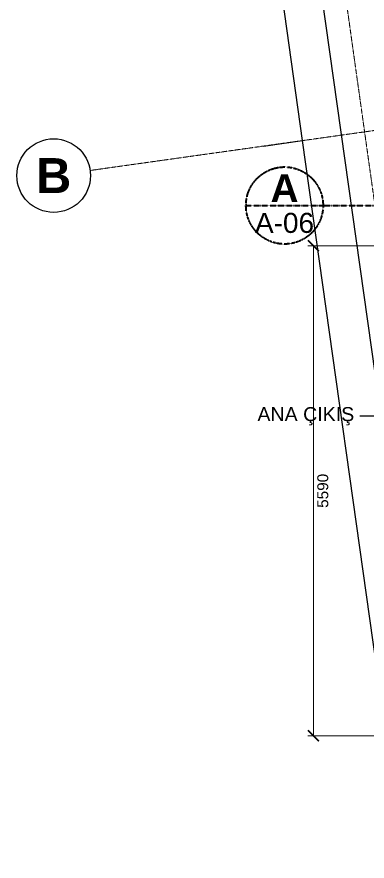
# Model space of a CAD drawing. Header units: millimetres. Extents: x -4681 to 15681, y -5011 to 17012.
# Drawn here: x -4196 to -197, y -180 to 9452 of the extents above; entities that cross this region are included whole.
import ezdxf
from ezdxf.enums import TextEntityAlignment as Align

# ---------------------------------------------------------------- set-up
doc = ezdxf.new("R2010")
doc.units = ezdxf.units.MM
doc.linetypes.add('DASHDOT', pattern=[3.556, 2.54, -0.508, 0, -0.508])
for name, color, linetype, lineweight in [('A-KESIT-HAT', 1, 'DASHDOT', 35), ('A-YANGIN-KACIS', 3, 'Continuous', 50), ('G-AKS-BALON', 8, 'Continuous', 25), ('G-AKS-HAT', 8, 'DASHDOT', 18), ('G-OLCU', 7, 'Continuous', 13), ('G-OLCU-ZINCIR', 7, 'Continuous', 13)]:
    doc.layers.add(name, color=color, linetype=linetype, lineweight=lineweight)
doc.styles.add('GYM', font='arial.ttf')
doc.styles.add('GYM-B', font='arialbd.ttf')
doc.styles.add('OpenSansCondensed-Light', font='OpenSansCondensed-Light.ttf')
doc.dimstyles.new('EZDXF', dxfattribs={"dimtxt": 0.25, "dimasz": 0.175, "dimexe": 0.375, "dimexo": 0.125, "dimgap": 0.1, "dimtad": 1, "dimlfac": 100, "dimzin": 12, "dimdsep": 46, "dimtxsty": 'OpenSansCondensed-Light', "dimblk": 'ARCHTICK', "dimcen": 2.5, "dimazin": 3, "dimtfac": 0.5, "dimtmove": 2, "dimatfit": 3})
doc.dimstyles.new('GYM-50', dxfattribs={"dimscale": 50, "dimtxt": 2.5, "dimasz": 2.5, "dimexe": 1.25, "dimexo": 1.5, "dimgap": 0.9, "dimtad": 1, "dimdec": 0, "dimtxsty": 'GYM', "dimblk": 'ARCHTICK', "dimcen": 2.5, "dimclrd": 7, "dimclre": 7, "dimclrt": 7, "dimazin": 3, "dimtfac": 1, "dimtmove": 0, "dimatfit": 3, "dimlwd": 18, "dimlwe": 13})

# ---------------------------------------------------------------- blocks, each defined once
blk = doc.blocks.new('_ARCHTICK')
at = {"color": 0, "linetype": 'BYBLOCK', "const_width": 0.15}
blk.add_lwpolyline([(-0.5, -0.5), (0.5, 0.5)], dxfattribs=at)

msp = doc.modelspace()

# ---------------------------------------------------------------- linework, layer by layer
at = {"layer": 'A-KESIT-HAT'}
for p, q in [((-1580, 7300), (-700, 7300)), ((-700, 7300), (600, 7300))]:
    msp.add_line(p, q, dxfattribs=at)
msp.add_circle((-1140, 7300), 440, dxfattribs=at)
at = {"layer": 'G-AKS-BALON'}
msp.add_circle((-3775.67612, 7641.36596), 420, dxfattribs=at)
at = {"layer": 'G-AKS-HAT'}
for p, q in [((1504.91193, -4174.95249), (-1144.58719, 14677.21333)), ((-3359.76353, 7699.81866), (13596.26603, 10082.83321))]:
    msp.add_line(p, q, dxfattribs=at)

# ---------------------------------------------------------------- texts
at = {"layer": 'A-KESIT-HAT'}
for s, height, style, p in [('A', 316.8, 'GYM-B', (-1140, 7498)), ('A-06', 228.8, 'GYM', (-1140, 7102))]:
    msp.add_text(s, height=height, dxfattribs=dict(at, style=style)).set_placement(p, align=Align.MIDDLE_CENTER)
at = {"layer": 'A-YANGIN-KACIS', "style": 'GYM'}
msp.add_text('ANA ÇIKIŞ — batı cephe · 1,60 m', height=160, dxfattribs=at).set_placement((240, 4920), align=Align.MIDDLE_CENTER)
at = {"layer": 'G-AKS-BALON', "style": 'GYM-B'}
msp.add_text('B', height=399, dxfattribs=at).set_placement((-3775.67612, 7641.36596), align=Align.MIDDLE_CENTER)

# ---------------------------------------------------------------- dimensions: what is measured, and where the dimension line sits
at = {"layer": 'G-OLCU'}
msp.add_linear_dim(base=(-810, 6840), p1=(0, 6840), p2=(580, 1250), angle=90, dimstyle='GYM-50', dxfattribs=at).render()
at = {"layer": 'G-OLCU-ZINCIR'}
for base, p1, p2 in [((761.21992, -785.14231), (-130.02134, -910.3981), (-1864.49045, 11430.99092)), ((-933.60676, 8040.79276), (-1379.2274, 7978.16486), (-1864.49045, 11430.99092)), ((315.599294, -847.770206), (-130.021337, -910.398102), (-1379.227396, 7978.164864))]:
    msp.add_linear_dim(base=base, p1=p1, p2=p2, angle=98, dimstyle='EZDXF', dxfattribs=at).render()

doc.saveas('drawing.dxf')
